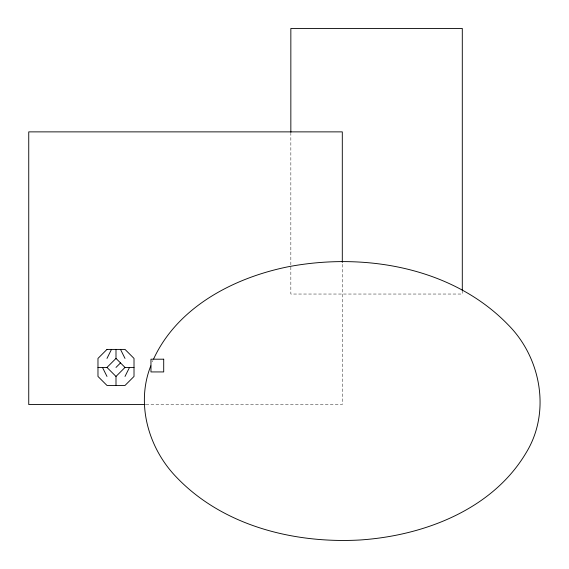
<?xml version="1.0" encoding="UTF-8"?>
<svg xmlns="http://www.w3.org/2000/svg" width="569" height="569" viewBox="0 0 569 569"><rect width="100%" height="100%" fill="white"/><g stroke="black" fill="none" stroke-linecap="round" stroke-linejoin="round"><path stroke-width="0.43" stroke-dasharray="2.85 2.13" d="M152.314 361.877L152.954 360.433M145.998 404.538L342.303 404.538L342.303 263.319M462.298 290.489L462.298 294.038L290.844 294.038L290.844 133.267"/><path stroke-width="0.85" d="M150.792 365.853C135.614 404.026 148.601 448.607 176.618 477.363C223.254 526.119 294.507 543.665 360.077 539.988L360.092 539.988C423.685 535.692 492.605 509.682 526.361 452.369C551.02 411.842 540.906 357.474 507.989 324.636C452.199 267.117 364.06 252.252 287.836 266.833C233.738 277.843 177.777 306.869 153.594 358.989M106.986 358.42L111.488 349.409M125.009 376.443L129.512 367.432M97.975 367.432L106.986 367.432L115.998 358.42L115.998 349.409M115.998 367.432L120.5 362.93M115.998 385.455L115.998 376.443L125.009 367.432L134.014 367.432M145.109 404.538L28.742 404.538L28.742 131.873L342.303 131.873L342.303 262.43M115.998 358.42L125.009 367.432M106.986 367.432L115.998 376.443M120.5 349.409L125.009 358.42M102.477 367.432L106.986 376.443M462.298 290.489L462.298 28.45L290.844 28.45L290.844 132.378M106.986 349.409L97.975 358.42L97.975 376.443L106.986 385.455L125.009 385.455L134.014 376.443L134.014 358.42L125.009 349.409L106.986 349.409M163.708 359.195L150.963 359.195L150.963 371.934L163.708 371.934L163.708 359.195"/></g></svg>
